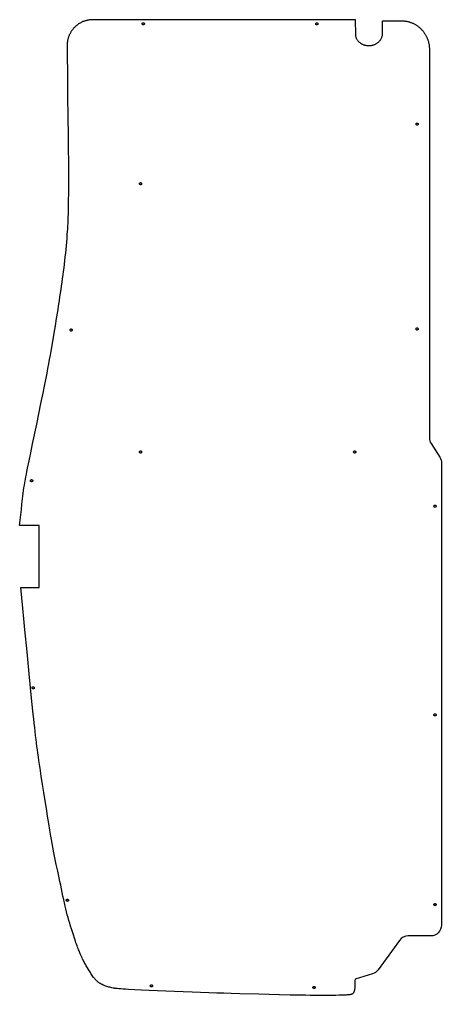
# Model space of a CAD drawing. Extents: x 361 to 5094, y -2215 to 5100.
# Drawn here: x 3814 to 4592, y -2107 to -306 of the extents above; entities that cross this region are included whole.
import ezdxf

# ---------------------------------------------------------------- set-up
doc = ezdxf.new("R2010")
doc.units = 0
doc.layers.add('Default Layer', color=1, linetype='CONTINUOUS')

msp = doc.modelspace()

# ---------------------------------------------------------------- linework, layer by layer
at = {"layer": 'Default Layer'}
msp.add_lwpolyline([(4483.7, -334.6), (4483.7, -309), (4523.5, -309), (4524.7, -309.1), (4525.9, -309.2), (4527.2, -309.4), (4528.4, -309.6), (4529.6, -309.9), (4530.8, -310.2), (4531.9, -310.5), (4533.1, -310.8), (4534.2, -311.2), (4535.4, -311.6), (4536.5, -312), (4537.6, -312.4), (4538.7, -312.9), (4539.8, -313.4), (4540.9, -313.9), (4542, -314.5), (4543, -315), (4544.1, -315.6), (4545.1, -316.3), (4546.1, -316.9), (4547.1, -317.6), (4548, -318.3), (4549, -319), (4549.9, -319.7), (4550.9, -320.5), (4551.8, -321.2), (4552.6, -322), (4553.5, -322.8), (4554.4, -323.7), (4555.2, -324.5), (4556, -325.4), (4556.8, -326.3), (4557.6, -327.2), (4558.3, -328.1), (4559.1, -329), (4559.8, -330), (4560.5, -330.9), (4561.1, -331.9), (4561.8, -332.9), (4562.4, -333.9), (4563, -334.9), (4563.6, -336), (4564.1, -337), (4564.7, -338.1), (4565.2, -339.1), (4565.7, -340.2), (4566.1, -341.3), (4566.6, -342.4), (4567, -343.5), (4567.4, -344.7), (4567.7, -345.8), (4568.1, -346.9), (4568.4, -348.1), (4568.6, -349.2), (4568.9, -350.4), (4569.1, -351.5), (4569.3, -352.7), (4569.5, -353.9), (4569.6, -355.1), (4569.7, -356.2), (4569.8, -357.4), (4569.9, -358.6), (4569.9, -359.8), (4569.9, -361), (4569.9, -1077.8, 0.142461), (4573, -1088.6), (4589.2, -1114, -0.142461), (4592.3, -1124.7), (4592.3, -1977.1, -0.41414), (4572.3, -1997.1), (4531, -1997.1, 0.240528), (4514.8, -2005.4), (4475.4, -2059.8, -0.166755), (4464.8, -2067.3), (4433.1, -2076.6), (4432.9, -2077.4), (4432.8, -2078.3), (4432.7, -2079.2), (4432.6, -2080.2), (4432.6, -2081.1), (4432.5, -2082), (4432.5, -2084), (4432.5, -2085.9), (4432.5, -2087.8), (4432.5, -2089.7), (4432.5, -2091.7), (4432.4, -2092.6), (4432.3, -2093.5), (4432.3, -2094.4), (4432.1, -2095.3), (4432, -2096.2), (4431.8, -2097.1), (4431.6, -2097.9), (4431.4, -2098.7), (4431.1, -2099.5), (4430.8, -2100.3), (4430.4, -2101), (4430, -2101.8), (4429.7, -2102.1), (4429.5, -2102.4), (4429.2, -2102.8), (4429, -2103.1), (4428.7, -2103.4), (4428.4, -2103.7), (4428.1, -2104), (4427.7, -2104.3), (4427.5, -2104.4), (4427.3, -2104.6), (4427, -2104.7), (4426.6, -2104.8), (4426.2, -2104.9), (4425.7, -2105.1), (4424.6, -2105.3), (4423.3, -2105.5), (4421.8, -2105.7), (4420.1, -2105.9), (4418.2, -2106), (4416.2, -2106.2), (4413.9, -2106.3), (4411.5, -2106.4), (4409, -2106.5), (4406.2, -2106.6), (4403.4, -2106.7), (4397.2, -2106.8), (4390.4, -2106.9), (4383.2, -2107), (4375.5, -2107), (4367.4, -2107), (4359, -2106.9), (4350.2, -2106.8), (4341.2, -2106.7), (4331.9, -2106.5), (4322.5, -2106.4), (4313, -2106.2), (4293.6, -2105.7), (4274.3, -2105.3), (4255.4, -2104.8), (4220.2, -2103.8), (4204.7, -2103.4), (4191, -2103), (4177.7, -2102.6), (4163.3, -2102.2), (4148.1, -2101.7), (4132.3, -2101.1), (4116.1, -2100.5), (4099.9, -2099.9), (4083.9, -2099.2), (4068.2, -2098.5), (4053.3, -2097.8), (4039.2, -2097.1), (4026.4, -2096.5), (4014.9, -2095.8), (4009.8, -2095.5), (4005.2, -2095.2), (4001, -2094.9), (3997.4, -2094.7), (3994.2, -2094.4), (3991.7, -2094.2), (3989.8, -2093.9), (3989.1, -2093.8), (3988.5, -2093.7), (3986.6, -2093.3), (3984.6, -2092.9), (3982.7, -2092.4), (3980.8, -2091.9), (3978.9, -2091.4), (3976.9, -2090.9), (3975, -2090.3), (3973.2, -2089.6), (3971.3, -2088.9), (3970.4, -2088.6), (3969.5, -2088.2), (3968.6, -2087.8), (3967.7, -2087.4), (3966.8, -2087), (3965.9, -2086.5), (3965, -2086.1), (3964.2, -2085.6), (3963.3, -2085.1), (3962.5, -2084.6), (3961.7, -2084.1), (3960.8, -2083.6), (3960, -2083), (3959.2, -2082.4), (3958.5, -2081.8), (3957.7, -2081.2), (3957, -2080.5), (3956.2, -2079.8), (3955.5, -2079.1), (3954.8, -2078.4), (3954.1, -2077.7), (3953.4, -2076.9), (3952.7, -2076.1), (3952.1, -2075.3), (3951.4, -2074.5), (3950.7, -2073.7), (3949.5, -2071.9), (3948.2, -2070.2), (3947, -2068.4), (3945.8, -2066.6), (3944.7, -2064.8), (3943.6, -2062.9), (3941.3, -2059.3), (3939.2, -2055.8), (3938.1, -2054), (3937.1, -2052.3), (3936.1, -2050.5), (3935.1, -2048.7), (3934.1, -2047), (3933.2, -2045.2), (3932.2, -2043.3), (3931.3, -2041.5), (3930.4, -2039.7), (3929.6, -2037.8), (3928.7, -2036), (3927.9, -2034.1), (3926.2, -2030.4), (3924.6, -2026.7), (3923.8, -2024.7), (3922.9, -2022.6), (3922, -2020.2), (3921.1, -2017.8), (3920.2, -2015.2), (3919.2, -2012.5), (3918.2, -2009.8), (3917.2, -2007), (3915.3, -2001.2), (3913.3, -1995.4), (3911.5, -1989.7), (3909.8, -1984.3), (3908.2, -1979), (3906.6, -1973.8), (3905.1, -1968.5), (3903.6, -1963.2), (3902.2, -1957.9), (3900.8, -1952.6), (3899.5, -1947.3), (3898.2, -1941.9), (3897.5, -1939.2), (3896.9, -1936.3), (3896.2, -1933.3), (3895.5, -1930.2), (3894.2, -1923.8), (3892.8, -1917.1), (3890, -1903.4), (3888.7, -1896.5), (3887.3, -1889.9), (3886, -1883.8), (3884.6, -1877.7), (3881.9, -1865.4), (3880.6, -1859.3), (3879.3, -1853.2), (3878.7, -1850.1), (3878.1, -1847), (3877.5, -1843.9), (3876.9, -1840.9), (3876.2, -1836.7), (3875.1, -1830.5), (3873.7, -1822.4), (3872, -1812.8), (3870.2, -1801.7), (3868.1, -1789.5), (3865.9, -1776.3), (3863.6, -1762.2), (3861.2, -1747.7), (3858.9, -1732.7), (3856.5, -1717.6), (3854.2, -1702.6), (3852, -1687.9), (3850.9, -1680.7), (3849.9, -1673.6), (3848.9, -1666.7), (3847.9, -1660.1), (3847.1, -1653.6), (3846.2, -1647.4), (3845.4, -1641.1), (3844.6, -1634.5), (3843.8, -1627.5), (3843, -1620.2), (3842.1, -1612.6), (3841.2, -1604.7), (3840.3, -1596.5), (3839.4, -1588.1), (3837.6, -1570.4), (3835.7, -1552), (3833.8, -1532.9), (3831.9, -1513.3), (3827.9, -1473), (3824, -1432.3), (3822, -1412.2), (3820.1, -1392.5), (3818.2, -1373.2), (3816.3, -1354.5), (3850.3, -1354.5), (3850.3, -1240.1), (3814.1, -1240.1), (3814.7, -1235.2), (3815.2, -1230.2), (3816.4, -1220.3), (3817.5, -1210.3), (3818.6, -1200.4), (3819.1, -1195.4), (3819.7, -1190.5), (3820.3, -1185.5), (3821, -1180.5), (3821.6, -1175.6), (3822.3, -1170.6), (3823, -1165.7), (3823.8, -1160.7), (3824.3, -1157.9), (3824.9, -1154.4), (3825.7, -1150.2), (3826.7, -1145.4), (3827.7, -1140), (3828.9, -1134.1), (3831.7, -1120.7), (3834.8, -1105.7), (3838.2, -1089.1), (3845.8, -1053), (3849.7, -1034), (3853.6, -1014.8), (3857.5, -995.7), (3859.4, -986.2), (3861.3, -976.9), (3863.1, -967.8), (3864.8, -958.8), (3866.5, -950.1), (3868.1, -941.7), (3869.6, -933.6), (3871, -925.9), (3872.3, -918.5), (3873.5, -911.6), (3877.9, -884.9), (3880.2, -871.5), (3882.4, -858.2), (3884.5, -844.8), (3886.7, -831.4), (3887.7, -824.7), (3888.7, -818), (3889.7, -811.3), (3890.7, -804.6), (3891.7, -797.9), (3892.6, -791.2), (3893.5, -784.4), (3894.4, -777.7), (3895.3, -771), (3896.1, -764.3), (3896.9, -757.6), (3897.7, -750.8), (3898.5, -744.1), (3899.2, -737.4), (3899.9, -730.6), (3900.5, -723.9), (3901.1, -717.2), (3901.7, -710.4), (3902.2, -703.7), (3902.7, -696.9), (3902.9, -693.5), (3903.1, -689.9), (3903.3, -686.2), (3903.5, -682.4), (3903.6, -678.5), (3903.8, -674.4), (3903.9, -670.3), (3904.1, -666), (3904.3, -657.2), (3904.5, -648), (3904.6, -638.4), (3904.7, -628.5), (3904.8, -618.3), (3904.8, -607.7), (3904.8, -596.9), (3904.8, -585.8), (3904.8, -574.6), (3904.7, -563.1), (3904.6, -551.4), (3904.5, -539.6), (3904.2, -515.6), (3903.9, -491.3), (3903.3, -442.5), (3903.1, -418.4), (3902.9, -394.7), (3902.8, -383.1), (3902.7, -371.7), (3902.7, -360.5), (3902.7, -349.5), (3902.7, -348.4), (3902.9, -347.3), (3903, -346.2), (3903.2, -345), (3903.4, -343.9), (3903.6, -342.8), (3903.9, -341.7), (3904.2, -340.6), (3904.5, -339.6), (3904.8, -338.5), (3905.2, -337.4), (3905.6, -336.4), (3906, -335.4), (3906.4, -334.3), (3906.9, -333.3), (3907.4, -332.3), (3907.9, -331.3), (3908.4, -330.3), (3909, -329.3), (3909.6, -328.4), (3910.2, -327.4), (3910.8, -326.5), (3911.5, -325.6), (3912.2, -324.7), (3912.8, -323.8), (3913.6, -323), (3914.3, -322.1), (3915.1, -321.3), (3915.8, -320.5), (3916.6, -319.7), (3917.4, -318.9), (3918.3, -318.1), (3919.1, -317.4), (3920, -316.7), (3920.8, -316), (3921.7, -315.3), (3922.7, -314.6), (3923.6, -314), (3924.5, -313.4), (3925.5, -312.8), (3926.5, -312.2), (3927.5, -311.7), (3928.5, -311.1), (3929.5, -310.6), (3930.5, -310.2), (3931.5, -309.7), (3932.6, -309.3), (3933.7, -308.9), (3934.7, -308.5), (3935.8, -308.2), (3936.9, -307.9), (3938, -307.6), (3939.2, -307.3), (3940.3, -307.1), (3941.4, -306.9), (3942.6, -306.7), (3943.7, -306.6), (3944.9, -306.5), (3946.1, -306.4), (3947.2, -306.4), (3948.4, -306.4), (3949.6, -306.4), (3950.8, -306.4), (3952, -306.5), (4433.4, -306.5), (4433.5, -334.9), (4433.7, -336), (4433.9, -337.1), (4434.1, -338.1), (4434.4, -339.2), (4434.8, -340.1), (4435.2, -341.1), (4435.6, -342), (4436.1, -342.9), (4436.6, -343.8), (4437.2, -344.6), (4437.8, -345.4), (4438.5, -346.2), (4439.2, -346.9), (4439.9, -347.6), (4440.6, -348.3), (4441.4, -348.9), (4442.2, -349.5), (4443.1, -350.1), (4444, -350.7), (4444.9, -351.2), (4445.8, -351.6), (4446.7, -352.1), (4447.7, -352.5), (4448.6, -352.8), (4449.6, -353.2), (4450.6, -353.5), (4451.7, -353.7), (4452.7, -353.9), (4453.7, -354.1), (4454.8, -354.3), (4455.9, -354.4), (4456.9, -354.5), (4458, -354.5), (4459.1, -354.5), (4460.1, -354.4), (4461.2, -354.4), (4462.3, -354.2), (4463.3, -354.1), (4464.4, -353.9), (4465.4, -353.6), (4466.4, -353.3), (4467.5, -353), (4468.5, -352.6), (4469.5, -352.2), (4470.4, -351.8), (4471.4, -351.3), (4472.3, -350.7), (4473.3, -350.1), (4474.2, -349.5), (4475, -348.8), (4475.9, -348.1), (4476.7, -347.4), (4477.5, -346.6), (4478.2, -345.7), (4479, -344.8), (4479.7, -343.9), (4480.3, -342.9), (4480.9, -341.8), (4481.5, -340.8), (4482, -339.6), (4482.5, -338.4), (4483, -337.2), (4483.4, -335.9), (4483.7, -334.6)], format="xyb", close=True, dxfattribs=at)
for points in [[(4042.3, -316.3), (4042.1, -316.3), (4041.9, -316.2), (4041.7, -316.2), (4041.5, -316.1), (4041.3, -316), (4041.2, -315.9), (4041, -315.8), (4040.9, -315.7), (4040.8, -315.6), (4040.6, -315.4), (4040.5, -315.2), (4040.5, -315.1), (4040.4, -314.9), (4040.3, -314.7), (4040.3, -314.5), (4040.3, -314.3), (4040.3, -314.1), (4040.3, -313.9), (4040.4, -313.7), (4040.5, -313.5), (4040.5, -313.3), (4040.6, -313.2), (4040.8, -313), (4040.9, -312.9), (4041, -312.7), (4041.2, -312.6), (4041.3, -312.5), (4041.5, -312.4), (4041.7, -312.4), (4041.9, -312.3), (4042.1, -312.3), (4042.3, -312.3), (4042.5, -312.3), (4042.7, -312.3), (4042.9, -312.4), (4043.1, -312.4), (4043.2, -312.5), (4043.4, -312.6), (4043.6, -312.7), (4043.7, -312.9), (4043.8, -313), (4044, -313.2), (4044.1, -313.3), (4044.1, -313.5), (4044.2, -313.7), (4044.3, -313.9), (4044.3, -314.1), (4044.3, -314.3), (4044.3, -314.5), (4044.3, -314.7), (4044.2, -314.9), (4044.1, -315.1), (4044.1, -315.2), (4044, -315.4), (4043.8, -315.6), (4043.7, -315.7), (4043.6, -315.8), (4043.4, -315.9), (4043.2, -316), (4043.1, -316.1), (4042.9, -316.2), (4042.7, -316.2), (4042.5, -316.3), (4042.3, -316.3)], [(4362.3, -316.3), (4362.1, -316.3), (4361.9, -316.2), (4361.7, -316.2), (4361.5, -316.1), (4361.3, -316), (4361.2, -315.9), (4361, -315.8), (4360.9, -315.7), (4360.8, -315.6), (4360.6, -315.4), (4360.5, -315.2), (4360.5, -315.1), (4360.4, -314.9), (4360.3, -314.7), (4360.3, -314.5), (4360.3, -314.3), (4360.3, -314.1), (4360.3, -313.9), (4360.4, -313.7), (4360.5, -313.5), (4360.5, -313.3), (4360.6, -313.2), (4360.8, -313), (4360.9, -312.9), (4361, -312.7), (4361.2, -312.6), (4361.3, -312.5), (4361.5, -312.4), (4361.7, -312.4), (4361.9, -312.3), (4362.1, -312.3), (4362.3, -312.3), (4362.5, -312.3), (4362.7, -312.3), (4362.9, -312.4), (4363.1, -312.4), (4363.2, -312.5), (4363.4, -312.6), (4363.6, -312.7), (4363.7, -312.9), (4363.8, -313), (4364, -313.2), (4364.1, -313.3), (4364.1, -313.5), (4364.2, -313.7), (4364.3, -313.9), (4364.3, -314.1), (4364.3, -314.3), (4364.3, -314.5), (4364.3, -314.7), (4364.2, -314.9), (4364.1, -315.1), (4364.1, -315.2), (4364, -315.4), (4363.8, -315.6), (4363.7, -315.7), (4363.6, -315.8), (4363.4, -315.9), (4363.2, -316), (4363.1, -316.1), (4362.9, -316.2), (4362.7, -316.2), (4362.5, -316.3), (4362.3, -316.3)], [(4547.3, -501.3), (4547.1, -501.3), (4546.9, -501.2), (4546.7, -501.2), (4546.5, -501.1), (4546.3, -501), (4546.2, -500.9), (4546, -500.8), (4545.9, -500.7), (4545.8, -500.6), (4545.6, -500.4), (4545.5, -500.2), (4545.5, -500.1), (4545.4, -499.9), (4545.3, -499.7), (4545.3, -499.5), (4545.3, -499.3), (4545.3, -499.1), (4545.3, -498.9), (4545.4, -498.7), (4545.5, -498.5), (4545.5, -498.3), (4545.6, -498.2), (4545.8, -498), (4545.9, -497.9), (4546, -497.7), (4546.2, -497.6), (4546.3, -497.5), (4546.5, -497.4), (4546.7, -497.4), (4546.9, -497.3), (4547.1, -497.3), (4547.3, -497.3), (4547.5, -497.3), (4547.7, -497.3), (4547.9, -497.4), (4548.1, -497.4), (4548.2, -497.5), (4548.4, -497.6), (4548.6, -497.7), (4548.7, -497.9), (4548.8, -498), (4549, -498.2), (4549.1, -498.3), (4549.1, -498.5), (4549.2, -498.7), (4549.3, -498.9), (4549.3, -499.1), (4549.3, -499.3), (4549.3, -499.5), (4549.3, -499.7), (4549.2, -499.9), (4549.1, -500.1), (4549.1, -500.2), (4549, -500.4), (4548.8, -500.6), (4548.7, -500.7), (4548.6, -500.8), (4548.4, -500.9), (4548.2, -501), (4548.1, -501.1), (4547.9, -501.2), (4547.7, -501.2), (4547.5, -501.3), (4547.3, -501.3)], [(4037.3, -611.3), (4037.1, -611.3), (4036.9, -611.2), (4036.7, -611.2), (4036.5, -611.1), (4036.3, -611), (4036.2, -610.9), (4036, -610.8), (4035.9, -610.7), (4035.8, -610.6), (4035.6, -610.4), (4035.5, -610.2), (4035.5, -610.1), (4035.4, -609.9), (4035.3, -609.7), (4035.3, -609.5), (4035.3, -609.3), (4035.3, -609.1), (4035.3, -608.9), (4035.4, -608.7), (4035.5, -608.5), (4035.5, -608.3), (4035.6, -608.2), (4035.8, -608), (4035.9, -607.9), (4036, -607.7), (4036.2, -607.6), (4036.3, -607.5), (4036.5, -607.4), (4036.7, -607.4), (4036.9, -607.3), (4037.1, -607.3), (4037.3, -607.3), (4037.5, -607.3), (4037.7, -607.3), (4037.9, -607.4), (4038.1, -607.4), (4038.2, -607.5), (4038.4, -607.6), (4038.6, -607.7), (4038.7, -607.9), (4038.8, -608), (4039, -608.2), (4039.1, -608.3), (4039.1, -608.5), (4039.2, -608.7), (4039.3, -608.9), (4039.3, -609.1), (4039.3, -609.3), (4039.3, -609.5), (4039.3, -609.7), (4039.2, -609.9), (4039.1, -610.1), (4039.1, -610.2), (4039, -610.4), (4038.8, -610.6), (4038.7, -610.7), (4038.6, -610.8), (4038.4, -610.9), (4038.2, -611), (4038.1, -611.1), (4037.9, -611.2), (4037.7, -611.2), (4037.5, -611.3), (4037.3, -611.3)], [(3909.3, -881.3), (3909.1, -881.3), (3908.9, -881.2), (3908.7, -881.2), (3908.5, -881.1), (3908.3, -881), (3908.2, -880.9), (3908, -880.8), (3907.9, -880.7), (3907.8, -880.6), (3907.6, -880.4), (3907.5, -880.2), (3907.5, -880.1), (3907.4, -879.9), (3907.3, -879.7), (3907.3, -879.5), (3907.3, -879.3), (3907.3, -879.1), (3907.3, -878.9), (3907.4, -878.7), (3907.5, -878.5), (3907.5, -878.3), (3907.6, -878.2), (3907.8, -878), (3907.9, -877.9), (3908, -877.7), (3908.2, -877.6), (3908.3, -877.5), (3908.5, -877.4), (3908.7, -877.4), (3908.9, -877.3), (3909.1, -877.3), (3909.3, -877.3), (3909.5, -877.3), (3909.7, -877.3), (3909.9, -877.4), (3910.1, -877.4), (3910.2, -877.5), (3910.4, -877.6), (3910.6, -877.7), (3910.7, -877.9), (3910.8, -878), (3911, -878.2), (3911.1, -878.3), (3911.1, -878.5), (3911.2, -878.7), (3911.3, -878.9), (3911.3, -879.1), (3911.3, -879.3), (3911.3, -879.5), (3911.3, -879.7), (3911.2, -879.9), (3911.1, -880.1), (3911.1, -880.2), (3911, -880.4), (3910.8, -880.6), (3910.7, -880.7), (3910.6, -880.8), (3910.4, -880.9), (3910.2, -881), (3910.1, -881.1), (3909.9, -881.2), (3909.7, -881.2), (3909.5, -881.3), (3909.3, -881.3)], [(4547.3, -879.3), (4547.1, -879.3), (4546.9, -879.2), (4546.7, -879.2), (4546.5, -879.1), (4546.3, -879), (4546.2, -878.9), (4546, -878.8), (4545.9, -878.7), (4545.8, -878.6), (4545.6, -878.4), (4545.5, -878.2), (4545.5, -878.1), (4545.4, -877.9), (4545.3, -877.7), (4545.3, -877.5), (4545.3, -877.3), (4545.3, -877.1), (4545.3, -876.9), (4545.4, -876.7), (4545.5, -876.5), (4545.5, -876.3), (4545.6, -876.2), (4545.8, -876), (4545.9, -875.9), (4546, -875.7), (4546.2, -875.6), (4546.3, -875.5), (4546.5, -875.4), (4546.7, -875.4), (4546.9, -875.3), (4547.1, -875.3), (4547.3, -875.3), (4547.5, -875.3), (4547.7, -875.3), (4547.9, -875.4), (4548.1, -875.4), (4548.2, -875.5), (4548.4, -875.6), (4548.6, -875.7), (4548.7, -875.9), (4548.8, -876), (4549, -876.2), (4549.1, -876.3), (4549.1, -876.5), (4549.2, -876.7), (4549.3, -876.9), (4549.3, -877.1), (4549.3, -877.3), (4549.3, -877.5), (4549.3, -877.7), (4549.2, -877.9), (4549.1, -878.1), (4549.1, -878.2), (4549, -878.4), (4548.8, -878.6), (4548.7, -878.7), (4548.6, -878.8), (4548.4, -878.9), (4548.2, -879), (4548.1, -879.1), (4547.9, -879.2), (4547.7, -879.2), (4547.5, -879.3), (4547.3, -879.3)], [(4037.3, -1106.3), (4037.1, -1106.3), (4036.9, -1106.2), (4036.7, -1106.2), (4036.5, -1106.1), (4036.3, -1106), (4036.2, -1105.9), (4036, -1105.8), (4035.9, -1105.7), (4035.8, -1105.6), (4035.6, -1105.4), (4035.5, -1105.2), (4035.5, -1105.1), (4035.4, -1104.9), (4035.3, -1104.7), (4035.3, -1104.5), (4035.3, -1104.3), (4035.3, -1104.1), (4035.3, -1103.9), (4035.4, -1103.7), (4035.5, -1103.5), (4035.5, -1103.3), (4035.6, -1103.2), (4035.8, -1103), (4035.9, -1102.9), (4036, -1102.7), (4036.2, -1102.6), (4036.3, -1102.5), (4036.5, -1102.4), (4036.7, -1102.4), (4036.9, -1102.3), (4037.1, -1102.3), (4037.3, -1102.3), (4037.5, -1102.3), (4037.7, -1102.3), (4037.9, -1102.4), (4038.1, -1102.4), (4038.2, -1102.5), (4038.4, -1102.6), (4038.6, -1102.7), (4038.7, -1102.9), (4038.8, -1103), (4039, -1103.2), (4039.1, -1103.3), (4039.1, -1103.5), (4039.2, -1103.7), (4039.3, -1103.9), (4039.3, -1104.1), (4039.3, -1104.3), (4039.3, -1104.5), (4039.3, -1104.7), (4039.2, -1104.9), (4039.1, -1105.1), (4039.1, -1105.2), (4039, -1105.4), (4038.8, -1105.6), (4038.7, -1105.7), (4038.6, -1105.8), (4038.4, -1105.9), (4038.2, -1106), (4038.1, -1106.1), (4037.9, -1106.2), (4037.7, -1106.2), (4037.5, -1106.3), (4037.3, -1106.3)], [(4432.3, -1106.3), (4432.1, -1106.3), (4431.9, -1106.2), (4431.7, -1106.2), (4431.5, -1106.1), (4431.3, -1106), (4431.2, -1105.9), (4431, -1105.8), (4430.9, -1105.7), (4430.8, -1105.6), (4430.6, -1105.4), (4430.5, -1105.2), (4430.5, -1105.1), (4430.4, -1104.9), (4430.3, -1104.7), (4430.3, -1104.5), (4430.3, -1104.3), (4430.3, -1104.1), (4430.3, -1103.9), (4430.4, -1103.7), (4430.5, -1103.5), (4430.5, -1103.3), (4430.6, -1103.2), (4430.8, -1103), (4430.9, -1102.9), (4431, -1102.7), (4431.2, -1102.6), (4431.3, -1102.5), (4431.5, -1102.4), (4431.7, -1102.4), (4431.9, -1102.3), (4432.1, -1102.3), (4432.3, -1102.3), (4432.5, -1102.3), (4432.7, -1102.3), (4432.9, -1102.4), (4433.1, -1102.4), (4433.2, -1102.5), (4433.4, -1102.6), (4433.6, -1102.7), (4433.7, -1102.9), (4433.8, -1103), (4434, -1103.2), (4434.1, -1103.3), (4434.1, -1103.5), (4434.2, -1103.7), (4434.3, -1103.9), (4434.3, -1104.1), (4434.3, -1104.3), (4434.3, -1104.5), (4434.3, -1104.7), (4434.2, -1104.9), (4434.1, -1105.1), (4434.1, -1105.2), (4434, -1105.4), (4433.8, -1105.6), (4433.7, -1105.7), (4433.6, -1105.8), (4433.4, -1105.9), (4433.2, -1106), (4433.1, -1106.1), (4432.9, -1106.2), (4432.7, -1106.2), (4432.5, -1106.3), (4432.3, -1106.3)], [(3836.3, -1159.3), (3836.1, -1159.3), (3835.9, -1159.2), (3835.7, -1159.2), (3835.5, -1159.1), (3835.3, -1159), (3835.2, -1158.9), (3835, -1158.8), (3834.9, -1158.7), (3834.8, -1158.6), (3834.6, -1158.4), (3834.5, -1158.2), (3834.5, -1158.1), (3834.4, -1157.9), (3834.3, -1157.7), (3834.3, -1157.5), (3834.3, -1157.3), (3834.3, -1157.1), (3834.3, -1156.9), (3834.4, -1156.7), (3834.5, -1156.5), (3834.5, -1156.3), (3834.6, -1156.2), (3834.8, -1156), (3834.9, -1155.9), (3835, -1155.7), (3835.2, -1155.6), (3835.3, -1155.5), (3835.5, -1155.4), (3835.7, -1155.4), (3835.9, -1155.3), (3836.1, -1155.3), (3836.3, -1155.3), (3836.5, -1155.3), (3836.7, -1155.3), (3836.9, -1155.4), (3837.1, -1155.4), (3837.2, -1155.5), (3837.4, -1155.6), (3837.6, -1155.7), (3837.7, -1155.9), (3837.8, -1156), (3838, -1156.2), (3838.1, -1156.3), (3838.1, -1156.5), (3838.2, -1156.7), (3838.3, -1156.9), (3838.3, -1157.1), (3838.3, -1157.3), (3838.3, -1157.5), (3838.3, -1157.7), (3838.2, -1157.9), (3838.1, -1158.1), (3838.1, -1158.2), (3838, -1158.4), (3837.8, -1158.6), (3837.7, -1158.7), (3837.6, -1158.8), (3837.4, -1158.9), (3837.2, -1159), (3837.1, -1159.1), (3836.9, -1159.2), (3836.7, -1159.2), (3836.5, -1159.3), (3836.3, -1159.3)], [(4580.3, -1206.3), (4580.1, -1206.3), (4579.9, -1206.2), (4579.7, -1206.2), (4579.5, -1206.1), (4579.3, -1206), (4579.2, -1205.9), (4579, -1205.8), (4578.9, -1205.7), (4578.8, -1205.6), (4578.6, -1205.4), (4578.5, -1205.2), (4578.5, -1205.1), (4578.4, -1204.9), (4578.3, -1204.7), (4578.3, -1204.5), (4578.3, -1204.3), (4578.3, -1204.1), (4578.3, -1203.9), (4578.4, -1203.7), (4578.5, -1203.5), (4578.5, -1203.3), (4578.6, -1203.2), (4578.8, -1203), (4578.9, -1202.9), (4579, -1202.7), (4579.2, -1202.6), (4579.3, -1202.5), (4579.5, -1202.4), (4579.7, -1202.4), (4579.9, -1202.3), (4580.1, -1202.3), (4580.3, -1202.3), (4580.5, -1202.3), (4580.7, -1202.3), (4580.9, -1202.4), (4581.1, -1202.4), (4581.2, -1202.5), (4581.4, -1202.6), (4581.6, -1202.7), (4581.7, -1202.9), (4581.8, -1203), (4582, -1203.2), (4582.1, -1203.3), (4582.1, -1203.5), (4582.2, -1203.7), (4582.3, -1203.9), (4582.3, -1204.1), (4582.3, -1204.3), (4582.3, -1204.5), (4582.3, -1204.7), (4582.2, -1204.9), (4582.1, -1205.1), (4582.1, -1205.2), (4582, -1205.4), (4581.8, -1205.6), (4581.7, -1205.7), (4581.6, -1205.8), (4581.4, -1205.9), (4581.2, -1206), (4581.1, -1206.1), (4580.9, -1206.2), (4580.7, -1206.2), (4580.5, -1206.3), (4580.3, -1206.3)], [(3839.3, -1541.3), (3839.1, -1541.3), (3838.9, -1541.2), (3838.7, -1541.2), (3838.5, -1541.1), (3838.3, -1541), (3838.2, -1540.9), (3838, -1540.8), (3837.9, -1540.7), (3837.8, -1540.6), (3837.6, -1540.4), (3837.5, -1540.2), (3837.5, -1540.1), (3837.4, -1539.9), (3837.3, -1539.7), (3837.3, -1539.5), (3837.3, -1539.3), (3837.3, -1539.1), (3837.3, -1538.9), (3837.4, -1538.7), (3837.5, -1538.5), (3837.5, -1538.3), (3837.6, -1538.2), (3837.8, -1538), (3837.9, -1537.9), (3838, -1537.7), (3838.2, -1537.6), (3838.3, -1537.5), (3838.5, -1537.4), (3838.7, -1537.4), (3838.9, -1537.3), (3839.1, -1537.3), (3839.3, -1537.3), (3839.5, -1537.3), (3839.7, -1537.3), (3839.9, -1537.4), (3840.1, -1537.4), (3840.2, -1537.5), (3840.4, -1537.6), (3840.6, -1537.7), (3840.7, -1537.9), (3840.8, -1538), (3841, -1538.2), (3841.1, -1538.3), (3841.1, -1538.5), (3841.2, -1538.7), (3841.3, -1538.9), (3841.3, -1539.1), (3841.3, -1539.3), (3841.3, -1539.5), (3841.3, -1539.7), (3841.2, -1539.9), (3841.1, -1540.1), (3841.1, -1540.2), (3841, -1540.4), (3840.8, -1540.6), (3840.7, -1540.7), (3840.6, -1540.8), (3840.4, -1540.9), (3840.2, -1541), (3840.1, -1541.1), (3839.9, -1541.2), (3839.7, -1541.2), (3839.5, -1541.3), (3839.3, -1541.3)], [(4580.3, -1591.3), (4580.1, -1591.3), (4579.9, -1591.2), (4579.7, -1591.2), (4579.5, -1591.1), (4579.3, -1591), (4579.2, -1590.9), (4579, -1590.8), (4578.9, -1590.7), (4578.8, -1590.6), (4578.6, -1590.4), (4578.5, -1590.2), (4578.5, -1590.1), (4578.4, -1589.9), (4578.3, -1589.7), (4578.3, -1589.5), (4578.3, -1589.3), (4578.3, -1589.1), (4578.3, -1588.9), (4578.4, -1588.7), (4578.5, -1588.5), (4578.5, -1588.3), (4578.6, -1588.2), (4578.8, -1588), (4578.9, -1587.9), (4579, -1587.7), (4579.2, -1587.6), (4579.3, -1587.5), (4579.5, -1587.4), (4579.7, -1587.4), (4579.9, -1587.3), (4580.1, -1587.3), (4580.3, -1587.3), (4580.5, -1587.3), (4580.7, -1587.3), (4580.9, -1587.4), (4581.1, -1587.4), (4581.2, -1587.5), (4581.4, -1587.6), (4581.6, -1587.7), (4581.7, -1587.9), (4581.8, -1588), (4582, -1588.2), (4582.1, -1588.3), (4582.1, -1588.5), (4582.2, -1588.7), (4582.3, -1588.9), (4582.3, -1589.1), (4582.3, -1589.3), (4582.3, -1589.5), (4582.3, -1589.7), (4582.2, -1589.9), (4582.1, -1590.1), (4582.1, -1590.2), (4582, -1590.4), (4581.8, -1590.6), (4581.7, -1590.7), (4581.6, -1590.8), (4581.4, -1590.9), (4581.2, -1591), (4581.1, -1591.1), (4580.9, -1591.2), (4580.7, -1591.2), (4580.5, -1591.3), (4580.3, -1591.3)], [(3902.3, -1933.3), (3902.1, -1933.3), (3901.9, -1933.2), (3901.7, -1933.2), (3901.5, -1933.1), (3901.3, -1933), (3901.2, -1932.9), (3901, -1932.8), (3900.9, -1932.7), (3900.8, -1932.6), (3900.6, -1932.4), (3900.5, -1932.2), (3900.5, -1932.1), (3900.4, -1931.9), (3900.3, -1931.7), (3900.3, -1931.5), (3900.3, -1931.3), (3900.3, -1931.1), (3900.3, -1930.9), (3900.4, -1930.7), (3900.5, -1930.5), (3900.5, -1930.3), (3900.6, -1930.2), (3900.8, -1930), (3900.9, -1929.9), (3901, -1929.7), (3901.2, -1929.6), (3901.3, -1929.5), (3901.5, -1929.4), (3901.7, -1929.4), (3901.9, -1929.3), (3902.1, -1929.3), (3902.3, -1929.3), (3902.5, -1929.3), (3902.7, -1929.3), (3902.9, -1929.4), (3903.1, -1929.4), (3903.2, -1929.5), (3903.4, -1929.6), (3903.6, -1929.7), (3903.7, -1929.9), (3903.8, -1930), (3904, -1930.2), (3904.1, -1930.3), (3904.1, -1930.5), (3904.2, -1930.7), (3904.3, -1930.9), (3904.3, -1931.1), (3904.3, -1931.3), (3904.3, -1931.5), (3904.3, -1931.7), (3904.2, -1931.9), (3904.1, -1932.1), (3904.1, -1932.2), (3904, -1932.4), (3903.8, -1932.6), (3903.7, -1932.7), (3903.6, -1932.8), (3903.4, -1932.9), (3903.2, -1933), (3903.1, -1933.1), (3902.9, -1933.2), (3902.7, -1933.2), (3902.5, -1933.3), (3902.3, -1933.3)], [(4580.3, -1941.3), (4580.1, -1941.3), (4579.9, -1941.2), (4579.7, -1941.2), (4579.5, -1941.1), (4579.3, -1941), (4579.2, -1940.9), (4579, -1940.8), (4578.9, -1940.7), (4578.8, -1940.6), (4578.6, -1940.4), (4578.5, -1940.2), (4578.5, -1940.1), (4578.4, -1939.9), (4578.3, -1939.7), (4578.3, -1939.5), (4578.3, -1939.3), (4578.3, -1939.1), (4578.3, -1938.9), (4578.4, -1938.7), (4578.5, -1938.5), (4578.5, -1938.3), (4578.6, -1938.2), (4578.8, -1938), (4578.9, -1937.9), (4579, -1937.7), (4579.2, -1937.6), (4579.3, -1937.5), (4579.5, -1937.4), (4579.7, -1937.4), (4579.9, -1937.3), (4580.1, -1937.3), (4580.3, -1937.3), (4580.5, -1937.3), (4580.7, -1937.3), (4580.9, -1937.4), (4581.1, -1937.4), (4581.2, -1937.5), (4581.4, -1937.6), (4581.6, -1937.7), (4581.7, -1937.9), (4581.8, -1938), (4582, -1938.2), (4582.1, -1938.3), (4582.1, -1938.5), (4582.2, -1938.7), (4582.3, -1938.9), (4582.3, -1939.1), (4582.3, -1939.3), (4582.3, -1939.5), (4582.3, -1939.7), (4582.2, -1939.9), (4582.1, -1940.1), (4582.1, -1940.2), (4582, -1940.4), (4581.8, -1940.6), (4581.7, -1940.7), (4581.6, -1940.8), (4581.4, -1940.9), (4581.2, -1941), (4581.1, -1941.1), (4580.9, -1941.2), (4580.7, -1941.2), (4580.5, -1941.3), (4580.3, -1941.3)], [(4057.3, -2091.3), (4057.1, -2091.3), (4056.9, -2091.2), (4056.7, -2091.2), (4056.5, -2091.1), (4056.3, -2091), (4056.2, -2090.9), (4056, -2090.8), (4055.9, -2090.7), (4055.8, -2090.6), (4055.6, -2090.4), (4055.5, -2090.2), (4055.5, -2090.1), (4055.4, -2089.9), (4055.3, -2089.7), (4055.3, -2089.5), (4055.3, -2089.3), (4055.3, -2089.1), (4055.3, -2088.9), (4055.4, -2088.7), (4055.5, -2088.5), (4055.5, -2088.3), (4055.6, -2088.2), (4055.8, -2088), (4055.9, -2087.9), (4056, -2087.7), (4056.2, -2087.6), (4056.3, -2087.5), (4056.5, -2087.4), (4056.7, -2087.4), (4056.9, -2087.3), (4057.1, -2087.3), (4057.3, -2087.3), (4057.5, -2087.3), (4057.7, -2087.3), (4057.9, -2087.4), (4058.1, -2087.4), (4058.2, -2087.5), (4058.4, -2087.6), (4058.6, -2087.7), (4058.7, -2087.9), (4058.8, -2088), (4059, -2088.2), (4059.1, -2088.3), (4059.1, -2088.5), (4059.2, -2088.7), (4059.3, -2088.9), (4059.3, -2089.1), (4059.3, -2089.3), (4059.3, -2089.5), (4059.3, -2089.7), (4059.2, -2089.9), (4059.1, -2090.1), (4059.1, -2090.2), (4059, -2090.4), (4058.8, -2090.6), (4058.7, -2090.7), (4058.6, -2090.8), (4058.4, -2090.9), (4058.2, -2091), (4058.1, -2091.1), (4057.9, -2091.2), (4057.7, -2091.2), (4057.5, -2091.3), (4057.3, -2091.3)], [(4357.3, -2094.3), (4357.1, -2094.3), (4356.9, -2094.2), (4356.7, -2094.2), (4356.5, -2094.1), (4356.3, -2094), (4356.2, -2093.9), (4356, -2093.8), (4355.9, -2093.7), (4355.8, -2093.6), (4355.6, -2093.4), (4355.5, -2093.2), (4355.5, -2093.1), (4355.4, -2092.9), (4355.3, -2092.7), (4355.3, -2092.5), (4355.3, -2092.3), (4355.3, -2092.1), (4355.3, -2091.9), (4355.4, -2091.7), (4355.5, -2091.5), (4355.5, -2091.3), (4355.6, -2091.2), (4355.8, -2091), (4355.9, -2090.9), (4356, -2090.7), (4356.2, -2090.6), (4356.3, -2090.5), (4356.5, -2090.4), (4356.7, -2090.4), (4356.9, -2090.3), (4357.1, -2090.3), (4357.3, -2090.3), (4357.5, -2090.3), (4357.7, -2090.3), (4357.9, -2090.4), (4358.1, -2090.4), (4358.2, -2090.5), (4358.4, -2090.6), (4358.6, -2090.7), (4358.7, -2090.9), (4358.8, -2091), (4359, -2091.2), (4359.1, -2091.3), (4359.1, -2091.5), (4359.2, -2091.7), (4359.3, -2091.9), (4359.3, -2092.1), (4359.3, -2092.3), (4359.3, -2092.5), (4359.3, -2092.7), (4359.2, -2092.9), (4359.1, -2093.1), (4359.1, -2093.2), (4359, -2093.4), (4358.8, -2093.6), (4358.7, -2093.7), (4358.6, -2093.8), (4358.4, -2093.9), (4358.2, -2094), (4358.1, -2094.1), (4357.9, -2094.2), (4357.7, -2094.2), (4357.5, -2094.3), (4357.3, -2094.3)]]:
    msp.add_lwpolyline(points, close=True, dxfattribs=at)

doc.saveas('drawing.dxf')
